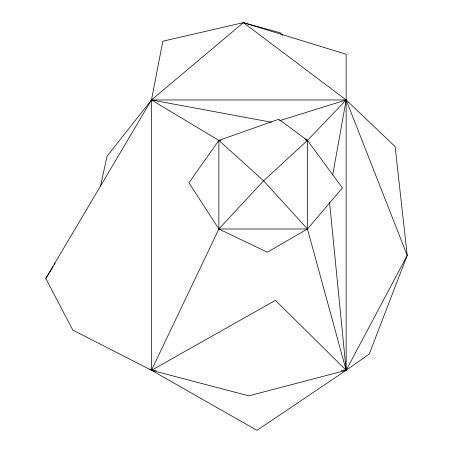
<?xml version="1.0" encoding="UTF-8"?>
<svg xmlns="http://www.w3.org/2000/svg" width="453" height="453" viewBox="0 0 453 453"><rect width="100%" height="100%" fill="white"/><g stroke="black" fill="none" stroke-linecap="round" stroke-linejoin="round"><path stroke-width="0.68" d="M332.666 175.147L346.16 99.96L243.363 22.65L162.831 41.217L151.478 99.96L151.478 370.294L256.953 430.35L346.16 370.294L369.24 354.07L407.213 255.407L395.124 146.619L346.16 99.96L151.478 99.96L107.067 156.2L100.532 186.007M282.763 35.334L280.282 32.809L243.363 22.65L151.478 99.96L45.787 278.482L72.814 330.09L151.478 370.294L248.816 395.848L346.16 370.294L407.213 255.407L346.16 99.96L279.495 120.713M150.424 101.8L151.478 99.96L271.353 122.214M45.787 278.482L53.239 266.511M54.354 264.716L55.102 263.521M149.875 368.901L151.478 370.294L218.867 228.997L263.567 180.809L307.457 140.402L346.16 99.96M220.973 140.402L218.867 140.402L151.478 99.96M306.047 140.402L307.457 140.402L342.377 187.921L307.457 228.997L267.31 252.219L218.867 228.997L188.918 182.797L218.867 140.402L278.776 119.258L307.457 140.402L307.457 228.997L346.16 370.294L341.222 370.294M156.415 370.294L151.478 370.294L275.452 300.362L346.16 370.294L346.16 54.247L243.363 22.65M304.982 139.111L307.457 140.402M329.546 202.355L346.16 370.294M307.457 228.997L218.867 228.997L218.867 140.402L263.567 180.809L307.457 228.997"/></g></svg>
